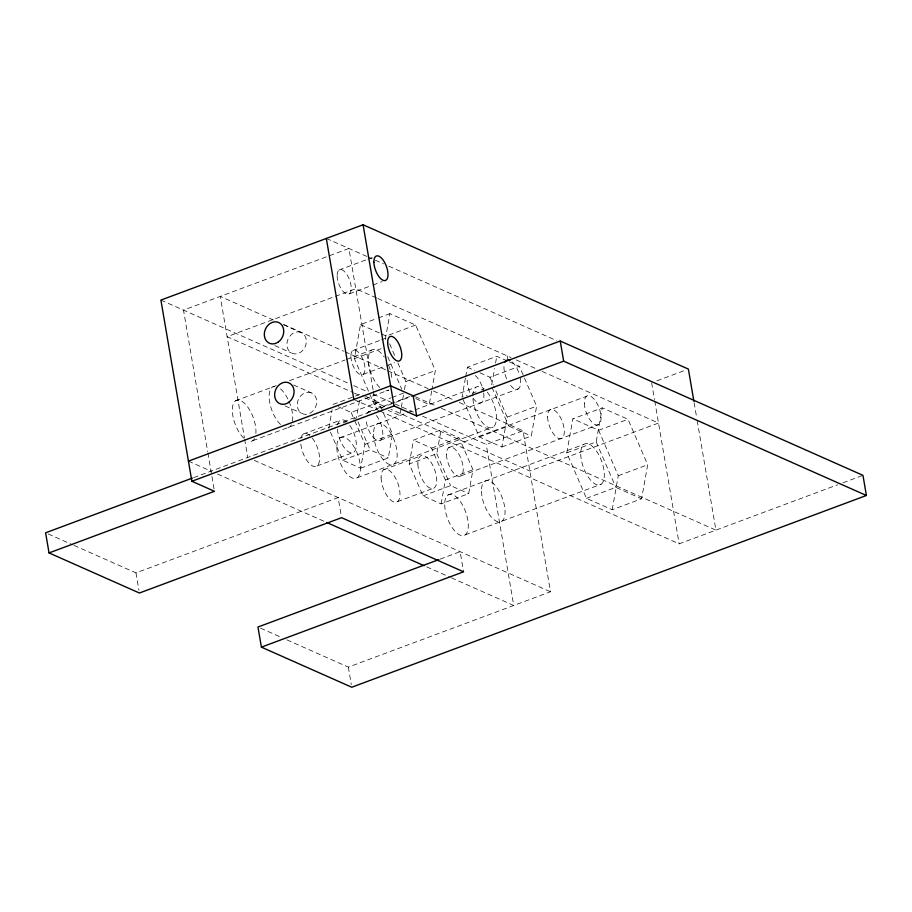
<?xml version="1.0" encoding="UTF-8"?>
<svg xmlns="http://www.w3.org/2000/svg" width="912" height="912" viewBox="0 0 912 912"><rect width="100%" height="100%" fill="white"/><g stroke="black" fill="none" stroke-linecap="round" stroke-linejoin="round"><path stroke-width="0.68" stroke-dasharray="4.56 3.42" d="M328.81 428.298L332.128 409.727M383.097 408.109L374.091 404.107L354.415 358.644L360.502 324.604L377.123 318.413M359.465 400.778L356.375 418.027L352.442 419.497M330.463 432.128L342.616 460.207L360.685 468.221L364.96 444.338L354.472 420.09M385.286 339.515L389.903 313.648L415.655 325.082L435.332 370.534L431.923 389.595M360.685 468.221L388.261 457.949L392.525 434.066L383.143 412.372M401.052 408.724L399.844 415.53L388.25 410.389M401.303 407.368L403.492 395.113M404.461 389.663L405.92 381.501L397.495 362.018M409.237 463.991L413.501 440.097L441.077 429.826L459.146 437.851L472.952 469.748L468.688 493.631L441.112 503.903L423.043 495.889L409.237 463.991L436.802 453.709L441.077 429.826M431.684 390.963L429.244 404.575L415.085 398.293M441.112 503.903L445.387 480.02L431.581 448.123L413.501 440.097M465.428 378.092L462.031 397.096L467.149 395.181M465.679 376.736L467.377 367.24L496.778 356.284L506.821 360.73M491.682 384.773L494.6 368.494M495.569 363.067L496.778 356.284M463.148 399.661L479.29 436.973L501.885 446.994L507.22 417.137L493.859 386.266M501.885 446.994L531.286 436.039L536.621 406.182L519.373 366.305L509.329 361.847M566.774 452.865L572.861 418.825L602.262 407.869L628.015 419.292L647.691 464.755L641.603 498.796L612.203 509.751L586.439 498.328L566.774 452.865L596.186 441.91L602.262 407.869M612.203 509.751L618.279 475.722L598.614 430.259L572.861 418.825M339.025 269.986L366.601 259.715M367.912 259.225L373.156 257.275M349.342 293.835L371.663 285.524M372.974 285.034L382.162 281.603M378.4 317.935L389.903 313.648M415.655 325.082L386.255 336.038L381.102 333.746M352.784 350.516L380.361 340.233M381.672 339.754L386.927 337.793M235.535 400.813L276.256 385.639M289.492 380.703L345.078 359.989M346.4 359.499L371.537 350.128M354.415 358.644L381.262 348.635M363.113 374.353L385.423 366.043M386.745 365.552L394.622 362.623M333.085 404.415L354.084 396.595M355.395 396.104L360.65 394.144L364.526 395.865M405.92 381.501L435.332 370.534M252.784 440.69L388.797 390.005A21.842 9.622 69.6 0 1 384.579 390.564M338.238 406.706L351.154 412.441L378.719 402.169L382.584 411.095M374.091 404.107L390.712 397.906M391.989 397.438L403.492 393.152M303.217 434.066L339.982 420.375M368.345 411.928L409.579 396.572M193.675 477.626L394.816 402.671M396.127 402.181L413.193 395.819M343.254 422.917L347.187 421.458M479.917 372.803L489.961 377.26L519.373 366.305M339.994 437.851L406.228 413.147M407.516 412.669L413.9 410.286M415.131 409.864L475.996 387.178M472.268 393.277L476.098 391.852M481.217 389.948L483.77 388.991M364.96 444.338L392.525 434.066M380.566 440.165L518.415 388.797M317.023 465.975L353.788 452.272M342.616 460.207L370.181 449.935L388.261 457.949M507.22 417.137L536.621 406.182M431.581 448.123L459.146 437.851M357.242 477.74L493.255 427.055M383.644 469.748L420.409 456.057M448.772 447.61L586.621 396.253M479.29 436.973L508.702 426.007L531.286 436.039M73.997 545.399L135.968 572.896L338.147 497.553L341.35 516.34M422.552 416.18L486.21 444.429L522.975 430.738L550.506 591.774L348.327 667.117L286.357 639.62M656.879 380.84L685.767 370.078M445.387 480.02L472.952 469.748M460.993 475.847L598.831 424.479M397.45 501.657L434.215 487.954M598.614 430.259L628.015 419.292M423.043 495.889L450.608 485.617L468.688 493.631M447.883 495.034L583.897 444.349M618.279 475.722L647.691 464.755M465.143 534.911L601.156 484.226M586.439 498.328L615.851 487.361L641.603 498.796M440.188 559.113L460.138 551.68L463.581 571.813M379.871 411.05L679.166 543.837L837.649 484.774M842.984 482.79L862.957 475.346M326.314 238.454L366.658 256.352M367.958 256.933L383.576 263.864M388.774 266.167L556.639 340.643M376.485 297.928L355.794 288.739L227.134 336.676L353.161 392.593M377.785 298.498L511.039 357.618M516.203 359.909L536.906 369.098M542.081 371.389L658.51 423.054L529.861 470.991L390.838 409.317M467.377 367.24L474.901 370.58M360.502 324.604L379.814 333.176M273.52 320.055L220.248 296.423L244.427 437.851M283.917 324.661L343.676 351.188M344.975 351.758L386.551 370.204M387.851 370.785L428.127 388.649M433.325 390.963L454.119 400.186M459.306 402.488L522.975 430.738M283.29 324.638L302.111 332.983A11.354 9.371 -66.1 0 1 300.823 352.089A11.354 9.371 -66.1 0 1 286.927 343.642A11.354 9.371 -66.1 0 1 302.111 332.983M415.325 396.766L436.153 406.011M441.351 408.314L715.92 530.134L697.007 419.509M274.82 345.591L291.133 352.83M160.9 300.094L348.498 383.325M353.696 385.628L367.981 391.978M373.179 394.28L413.455 412.144M365.815 396.435L378.719 402.169M354.46 393.175L359.659 395.477M364.857 397.78L385.639 407.003M353.845 399.502L379.039 410.674M293.618 385.024L312.44 393.38A11.354 9.371 -66.1 0 1 311.152 412.486A11.354 9.371 -66.1 0 1 297.255 404.027A11.354 9.371 -66.1 0 1 312.44 393.38M285.137 405.977L301.45 413.216M254.231 460.321L550.506 591.774M188.431 461.141L211.014 471.162M217.512 474.046L325.356 521.892M426.691 566.854L450.083 577.228M451.383 577.809L513.741 605.477L486.21 444.429M48.176 533.942L72.709 544.829M260.536 628.163L281.192 637.328M596.186 441.91L615.851 487.361M489.961 377.26L493.301 384.978M492.001 387.418L508.702 426.007M389.629 343.824L395.249 356.82M436.802 453.709L450.608 485.617M387.76 356.774L401.804 389.253M358.04 421.857L370.181 449.935M351.154 412.441L353.913 418.813M694.135 402.705L696.768 418.106M651.635 382.789L654.508 399.593M654.748 400.995L679.166 543.837M507.152 355.897L508.075 361.289M373.088 389.914L348.908 248.474L183.494 310.114L207.662 451.554M373.316 391.259L376.439 409.522M348.327 667.117L351.302 684.559M244.655 439.208L247.779 457.459M207.902 452.956L211.709 475.186M211.937 476.531L214.457 491.294M135.968 572.896L138.943 590.338M483.725 393.152A15.47 6.806 69.6 0 1 480.852 402.91A15.47 6.806 69.6 0 1 472.268 397.016M469.84 392.434A15.47 6.806 69.6 0 1 467.4 378.184M475.255 375.527A15.47 6.806 69.6 0 1 483.542 391.932M520.296 378.229A15.47 6.806 69.6 0 1 510.412 385.252M506.593 378.731A15.47 6.806 69.6 0 1 504.154 364.481M512.02 361.836A15.47 6.806 69.6 0 1 519.395 374.422M349.809 425.425A17.476 7.695 69.6 0 1 356.147 447.496A17.476 7.695 69.6 0 1 346.104 449.81A17.476 7.695 69.6 0 1 337.44 428.275M337.679 424.798A17.476 7.695 69.6 0 1 346.56 421.8M291.338 424.832A21.842 9.622 69.6 0 1 285.331 427.546M280.554 424.502A21.842 9.622 69.6 0 1 269.519 401.383A21.842 9.622 69.6 0 1 274.672 386.312M280.52 388.911A21.842 9.622 69.6 0 1 288.397 400.037M288.979 401.326A21.842 9.622 69.6 0 1 292.421 421.458M312.257 438.079A17.476 7.695 69.6 0 1 319.474 460.457A17.476 7.695 69.6 0 1 309.624 463.775A17.476 7.695 69.6 0 1 300.686 441.978M300.926 438.49A17.476 7.695 69.6 0 1 309.806 435.503M254.573 438.524A21.842 9.622 69.6 0 1 248.566 441.237M243.789 438.205A21.842 9.622 69.6 0 1 232.4 408.416A21.842 9.622 69.6 0 1 246.069 404.917A21.842 9.622 69.6 0 1 255.656 435.161M379.802 387.52A21.842 9.622 69.6 0 1 368.585 356.159A21.842 9.622 69.6 0 1 384.317 357.151M388.672 365.393A21.842 9.622 69.6 0 1 391.966 380.122M487.293 392.183A21.842 9.622 69.6 0 1 496.322 420.17A21.842 9.622 69.6 0 1 483.998 424.319A21.842 9.622 69.6 0 1 472.826 397.062M472.826 395.899A21.842 9.622 69.6 0 1 484.226 388.968M376.348 415.484A15.47 6.806 69.6 0 1 382.732 435.286A15.47 6.806 69.6 0 1 374.011 438.227A15.47 6.806 69.6 0 1 366.1 418.927M367.08 413.467A15.47 6.806 69.6 0 1 372.016 411.791M547.61 416.944A15.47 6.806 69.6 0 0 560.39 438.752A15.47 6.806 69.6 0 0 559.9 416.499A15.47 6.806 69.6 0 0 547.61 416.944M337.132 275.903A13.064 5.757 69.6 0 0 347.917 294.314A13.064 5.757 69.6 0 0 347.506 275.527A13.064 5.757 69.6 0 0 337.132 275.903M350.892 356.421A13.064 5.757 69.6 0 0 361.688 374.843A13.064 5.757 69.6 0 0 361.266 356.045A13.064 5.757 69.6 0 0 350.892 356.421M584.375 403.252A15.47 6.806 69.6 0 0 597.155 425.049A15.47 6.806 69.6 0 0 596.665 402.796A15.47 6.806 69.6 0 0 584.375 403.252M481.479 491.226A21.842 9.622 69.6 0 0 499.525 522.017A21.842 9.622 69.6 0 0 498.83 490.588A21.842 9.622 69.6 0 0 481.479 491.226M373.578 434.044A21.842 9.622 69.6 0 0 391.624 464.835A21.842 9.622 69.6 0 0 390.929 433.405A21.842 9.622 69.6 0 0 373.578 434.044M444.714 504.917A21.842 9.622 69.6 0 0 462.76 535.709A21.842 9.622 69.6 0 0 462.065 504.279A21.842 9.622 69.6 0 0 444.714 504.917M336.813 447.746A21.842 9.622 69.6 0 0 354.859 478.538A21.842 9.622 69.6 0 0 354.175 447.108A21.842 9.622 69.6 0 0 336.813 447.746M417.867 463.969A17.476 7.695 69.6 0 0 432.311 488.593A17.476 7.695 69.6 0 0 431.752 463.456A17.476 7.695 69.6 0 0 417.867 463.969M381.113 477.66A17.476 7.695 69.6 0 0 395.546 502.295A17.476 7.695 69.6 0 0 394.999 477.147A17.476 7.695 69.6 0 0 381.113 477.66M580.727 454.244A21.842 9.622 69.6 0 0 598.774 485.036A21.842 9.622 69.6 0 0 598.078 453.595A21.842 9.622 69.6 0 0 580.727 454.244M446.527 454.621A15.47 6.806 69.6 0 0 459.306 476.417A15.47 6.806 69.6 0 0 458.816 454.165A15.47 6.806 69.6 0 0 446.527 454.621"/><path stroke-width="1.37" d="M693.895 401.303L688.389 369.098L363.079 224.762L160.9 300.094L191.873 481.262L214.457 491.294L49.043 552.923L45.6 532.802L192.341 478.116M188.431 461.141L390.61 385.799L414.025 396.196M560.23 341.031L413.193 395.819L416.636 415.952L563.673 361.163L866.4 495.478L862.957 475.346L560.23 341.031L563.673 361.163M191.873 481.262L394.041 405.931L416.636 415.952M438.854 559.615L257.959 627.023L261.402 647.144L351.77 687.238L866.4 495.478M261.402 647.144L463.581 571.813L341.59 517.685L139.411 593.017L49.043 552.923M326.656 522.462L424.091 565.702M363.079 224.762L394.041 405.931M326.314 238.454L353.845 399.502M504.929 362.098A15.47 6.806 69.6 0 1 509.865 360.434M387.657 342.73A13.064 5.757 69.6 0 0 398.441 361.141A13.064 5.757 69.6 0 0 398.031 342.342A13.064 5.757 69.6 0 0 387.657 342.73M373.886 262.211A13.064 5.757 69.6 0 0 384.682 280.622A13.064 5.757 69.6 0 0 384.271 261.824A13.064 5.757 69.6 0 0 373.886 262.211M278.228 342.068A11.354 9.371 -66.1 0 0 279.528 322.962A11.354 9.371 -66.1 0 0 264.332 333.61A11.354 9.371 -66.1 0 0 278.228 342.068M288.557 402.466A11.354 9.371 -66.1 0 0 289.845 383.348A11.354 9.371 -66.1 0 0 274.66 394.007A11.354 9.371 -66.1 0 0 288.557 402.466"/></g></svg>
